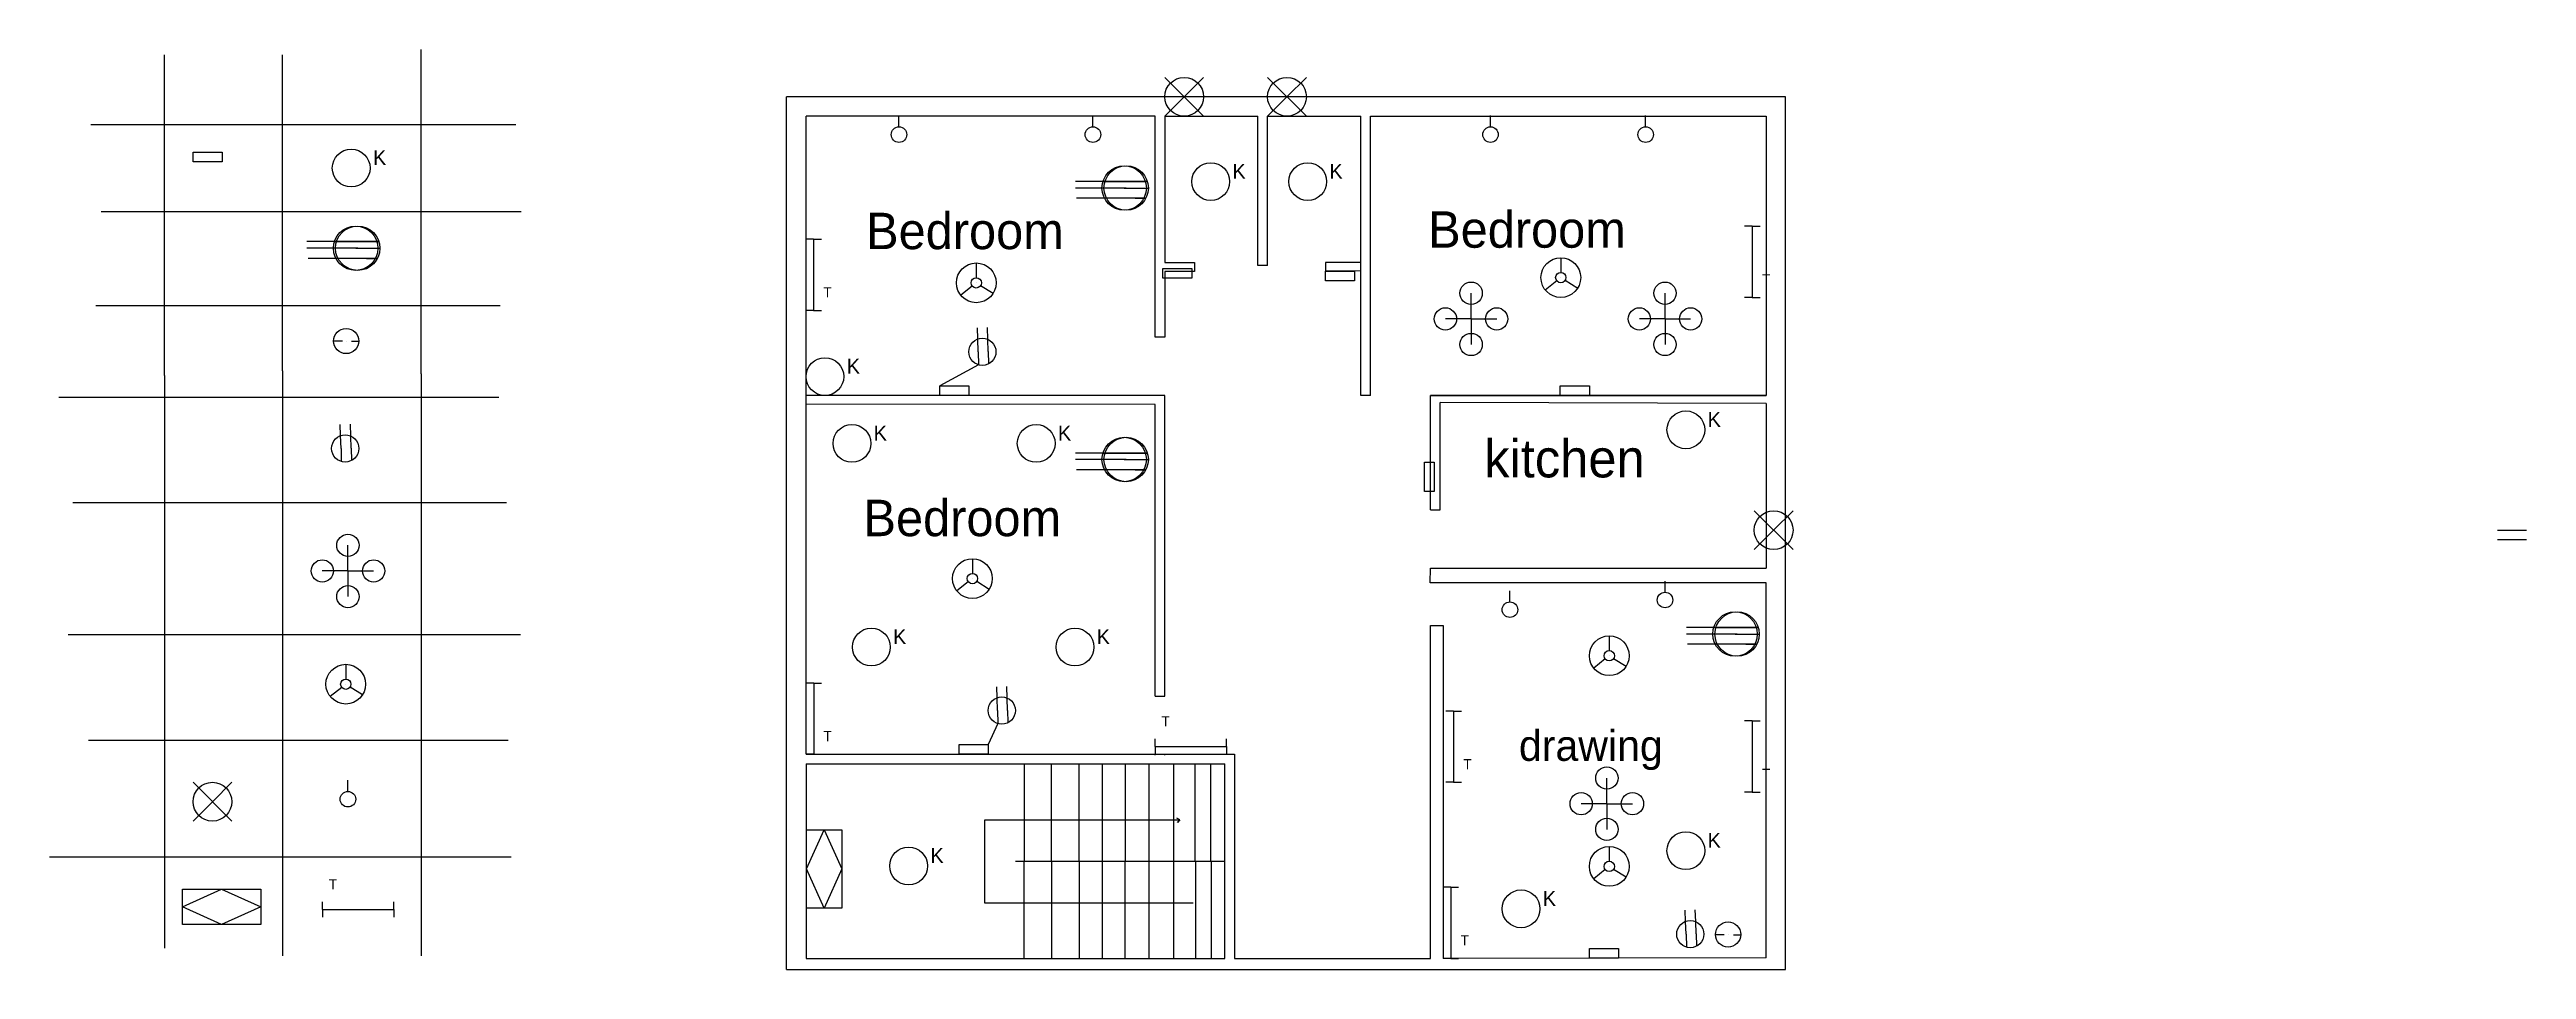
# Model space of a CAD drawing. Header units: inches. Extents: x -1278 to 1276, y 167 to 1116.
import ezdxf

# ---------------------------------------------------------------- set-up
doc = ezdxf.new("R2010")
doc.units = ezdxf.units.IN

msp = doc.modelspace()

# ---------------------------------------------------------------- linework, layer by layer
for p, q in [((-1159.4, 779.7), (-1159.4, 1110.3)), ((-1037.6, 784.5), (-1037.6, 1110.3)), ((-894.9, 781.3), (-894.9, 1115.7)), ((-127.9, 1087), (-87.9, 1047)), ((-107.9, 1067), (-87.9, 1087)), ((-21.9, 1087), (18.1, 1047)), ((-1.9, 1067), (18.1, 1087)), ((-517.9, 167), (-517.9, 1067)), ((512.1, 1067), (-517.9, 1067)), ((-402, 1036), (-402, 1047.6)), ((-202, 1036), (-202, 1047.6)), ((-107.9, 1067), (-127.9, 1047)), ((-107.9, 1067), (-107.9, 1067)), ((-1.9, 1067), (-21.9, 1047)), ((-1.9, 1067), (-1.9, 1067)), ((208, 1036), (208, 1047.6)), ((368, 1036), (368, 1047.6)), ((512.1, 167), (512.1, 1067)), ((-1235.5, 1038.5), (-797, 1038.5)), ((-497.9, 389), (-497.9, 1047)), ((-137.9, 1047), (-497.9, 1047)), ((-137.9, 819), (-137.9, 1047)), ((-127.9, 1047), (-31.9, 1047)), ((-127.9, 1047), (-127.9, 896.2)), ((-31.9, 893), (-31.9, 1047)), ((-21.9, 893), (-21.9, 1047)), ((-21.9, 1047), (74.1, 1047)), ((74.1, 759), (74.1, 1047)), ((84.1, 759), (84.1, 1047)), ((84.1, 1047), (156.1, 1047)), ((156.1, 1047), (492.1, 1047)), ((492.1, 1047), (492.1, 759)), ((-1130, 1010), (-1100, 1010)), ((-1130, 1000), (-1130, 1010)), ((-1100, 1000), (-1130, 1000)), ((-1100, 1010), (-1100, 1000)), ((-148, 979.6), (-220, 979.6)), ((-192.7, 972.9), (-220, 972.9)), ((-145.9, 979.6), (-217.9, 979.6)), ((-190.6, 972.9), (-217.9, 972.9)), ((-169.8, 972.9), (-192.7, 972.9)), ((-158.6, 979.6), (-191.7, 979.6)), ((-191.7, 979.6), (-148, 979.6)), ((-167.7, 972.9), (-190.6, 972.9)), ((-156.5, 979.6), (-189.6, 979.6)), ((-189.6, 979.6), (-145.9, 979.6)), ((-169.8, 972.9), (-147, 972.9)), ((-169.8, 972.9), (-169.8, 972.9)), ((-167.7, 972.9), (-144.9, 972.9)), ((-167.7, 972.9), (-167.7, 972.9)), ((-1224.7, 948.8), (-791.6, 948.8)), ((-190.1, 962.3), (-218.9, 962.3)), ((-188, 962.3), (-216.8, 962.3)), ((-149.5, 962.3), (-190.1, 962.3)), ((-147.4, 962.3), (-188, 962.3)), ((-158.6, 962.3), (-149.5, 962.3)), ((-156.5, 962.3), (-147.4, 962.3)), ((-490, 920), (-498, 920)), ((-490, 920), (-490, 846.6)), ((-490, 920), (-482, 920)), ((478, 933.4), (470, 933.4)), ((478, 933.4), (478, 860)), ((478, 933.4), (486, 933.4)), ((-940.4, 917.6), (-1012.5, 917.6)), ((-985.1, 910.8), (-1012.5, 910.8)), ((-982.6, 900.3), (-1011.4, 900.3)), ((-938.3, 917.6), (-1010.4, 917.6)), ((-983, 910.8), (-1010.4, 910.8)), ((-980.5, 900.3), (-1009.3, 900.3)), ((-962.3, 910.8), (-985.1, 910.8)), ((-951.1, 917.6), (-984.1, 917.6)), ((-984.1, 917.6), (-940.4, 917.6)), ((-960.2, 910.8), (-983, 910.8)), ((-942, 900.3), (-982.6, 900.3)), ((-949, 917.6), (-982, 917.6)), ((-982, 917.6), (-938.3, 917.6)), ((-939.9, 900.3), (-980.5, 900.3)), ((-962.3, 910.8), (-939.4, 910.8)), ((-962.3, 910.8), (-962.3, 910.8)), ((-960.2, 910.8), (-937.3, 910.8)), ((-960.2, 910.8), (-960.2, 910.8)), ((-951.1, 900.3), (-942, 900.3)), ((-949, 900.3), (-939.9, 900.3)), ((-322.3, 895.6), (-322.3, 880.5)), ((-127.9, 896.2), (-97.1, 896.2)), ((-97.1, 896.2), (-97.1, 886.8)), ((74.1, 896.2), (37.9, 896.2)), ((37.9, 896.2), (37.9, 887.3)), ((280.5, 901), (280.5, 885.8)), ((-326.5, 871.8), (-338.3, 862.4)), ((-322.3, 875.1), (-322.3, 875.1)), ((-317.8, 872.3), (-304.9, 864.3)), ((-130, 890), (-100, 890)), ((-130, 880), (-130, 890)), ((-100, 880), (-130, 880)), ((-97.1, 886.8), (-128, 886.8)), ((-128, 886.8), (-127.9, 819)), ((-100, 890), (-100, 880)), ((-21.9, 893), (-31.9, 893)), ((74.1, 887.4), (37.9, 887.3)), ((37.9, 887.3), (67.9, 887.3)), ((37.9, 877.3), (37.9, 887.3)), ((67.9, 877.3), (37.9, 877.3)), ((67.9, 887.3), (67.9, 877.3)), ((276.3, 877.2), (264.4, 867.7)), ((280.5, 880.5), (280.5, 880.5)), ((285, 877.7), (297.9, 869.7)), ((-1230.1, 851.8), (-813.2, 851.8)), ((-490, 846.6), (-498, 846.6)), ((-490, 846.6), (-482, 846.6)), ((188, 837.9), (188, 864.4)), ((388, 837.9), (388, 864.4)), ((478, 860), (470, 860)), ((478, 860), (486, 860)), ((-320.7, 817.2), (-321.1, 828.6)), ((-310.3, 816.8), (-310.7, 828.9)), ((-127.9, 819), (-137.9, 819)), ((188, 837.9), (161.5, 837.9)), ((188, 837.9), (214.4, 837.9)), ((188, 837.9), (188, 811.5)), ((388, 837.9), (361.5, 837.9)), ((388, 837.9), (414.4, 837.9)), ((388, 837.9), (388, 811.5)), ((-976, 814.8), (-985.1, 814.8)), ((-972.1, 815.1), (-972.1, 815.1)), ((-966.6, 814.8), (-959.1, 814.8)), ((-320.3, 803.9), (-320.7, 817.2)), ((-320.3, 803.9), (-320, 790.6)), ((-310, 804.2), (-310.3, 816.8)), ((-310, 804.2), (-309.6, 791.6)), ((-1159.4, 779.7), (-1159.4, 188.9)), ((-1037.6, 784.5), (-1037.6, 180.9)), ((-894.9, 781.3), (-894.9, 180.9)), ((-320, 790.6), (-360, 769)), ((-360, 769), (-330, 769)), ((-360, 759), (-360, 769)), ((-330, 769), (-330, 759)), ((280, 769), (310, 769)), ((280, 759), (280, 769)), ((310, 769), (310, 759)), ((-1268.4, 757.3), (-814.8, 757.3)), ((-127.9, 759), (-497.9, 759)), ((-137.9, 749.7), (-497.9, 750)), ((-330, 759), (-360, 759)), ((-137.9, 449), (-137.9, 749.7)), ((-127.9, 449), (-127.9, 759)), ((84.1, 759), (74.1, 759)), ((146.1, 759), (492.1, 759)), ((492.1, 759), (146.1, 759)), ((146.1, 641), (146.1, 759)), ((156.1, 641), (156.1, 751.6)), ((492.1, 750.8), (156.1, 751.6)), ((310, 759), (280, 759)), ((492.1, 750.8), (492.1, 581)), ((-977.8, 717.5), (-978.2, 728.9)), ((-977.4, 704.1), (-977.8, 717.5)), ((-967.4, 717.1), (-967.8, 729.2)), ((-967.1, 704.5), (-967.4, 717.1)), ((-977.4, 704.1), (-977.1, 690.8)), ((-967.1, 704.5), (-966.7, 691.8)), ((-148, 699.6), (-220, 699.6)), ((-192.7, 692.9), (-220, 692.9)), ((-145.9, 699.6), (-217.9, 699.6)), ((-190.6, 692.9), (-217.9, 692.9)), ((-169.8, 692.9), (-192.7, 692.9)), ((-158.6, 699.6), (-191.7, 699.6)), ((-191.7, 699.6), (-148, 699.6)), ((-167.7, 692.9), (-190.6, 692.9)), ((-156.5, 699.6), (-189.6, 699.6)), ((-189.6, 699.6), (-145.9, 699.6)), ((-169.8, 692.9), (-147, 692.9)), ((-169.8, 692.9), (-169.8, 692.9)), ((-167.7, 692.9), (-144.9, 692.9)), ((-167.7, 692.9), (-167.7, 692.9)), ((140, 660), (140, 690)), ((140, 690), (150, 690)), ((150, 690), (150, 660)), ((-190.1, 682.3), (-218.9, 682.3)), ((-188, 682.3), (-216.8, 682.3)), ((-149.5, 682.3), (-190.1, 682.3)), ((-147.4, 682.3), (-188, 682.3)), ((-158.6, 682.3), (-149.5, 682.3)), ((-156.5, 682.3), (-147.4, 682.3)), ((-1254, 648.4), (-806.8, 648.4)), ((150, 660), (140, 660)), ((146.1, 641), (156.1, 641)), ((480, 640), (520, 600)), ((500, 620), (520, 640)), ((500, 620), (480, 600)), ((500, 620), (500, 620)), ((1246.3, 620), (1276.3, 620)), ((-970.3, 578), (-970.3, 604.4)), ((-326.3, 590.6), (-326.3, 575.4)), ((1276.3, 610), (1246.3, 610)), ((-970.3, 578), (-996.7, 578)), ((-970.3, 578), (-943.8, 578)), ((-970.3, 578), (-970.3, 551.5)), ((-330.5, 566.8), (-342.4, 557.3)), ((-326.3, 570.1), (-326.3, 570.1)), ((-321.8, 567.3), (-308.9, 559.3)), ((145.7, 565.6), (146.1, 581)), ((492.1, 565.6), (145.7, 565.6)), ((146.1, 581), (492.1, 581)), ((388, 556), (388, 567.6)), ((492.1, 179.1), (492.1, 565.6)), ((228, 546), (228, 557.6)), ((-1258.8, 512.3), (-792.4, 512.3)), ((146.1, 178.3), (146.1, 521.7)), ((146.1, 521.7), (146.1, 521.7)), ((146.1, 521.7), (159.1, 521.7)), ((159.1, 521.7), (159.1, 178.3)), ((330.5, 511), (330.5, 495.8)), ((482, 519.6), (410, 519.6)), ((437.3, 512.9), (410, 512.9)), ((484.1, 519.6), (412.1, 519.6)), ((439.4, 512.9), (412.1, 512.9)), ((460.2, 512.9), (437.3, 512.9)), ((471.4, 519.6), (438.3, 519.6)), ((438.3, 519.6), (482, 519.6)), ((462.3, 512.9), (439.4, 512.9)), ((473.5, 519.6), (440.4, 519.6)), ((440.4, 519.6), (484.1, 519.6)), ((460.2, 512.9), (483, 512.9)), ((460.2, 512.9), (460.2, 512.9)), ((462.3, 512.9), (485.1, 512.9)), ((462.3, 512.9), (462.3, 512.9)), ((326.3, 487.2), (314.4, 477.7)), ((330.5, 490.5), (330.5, 490.5)), ((335, 487.7), (347.9, 479.7)), ((439.9, 502.3), (411.1, 502.3)), ((442, 502.3), (413.2, 502.3)), ((480.5, 502.3), (439.9, 502.3)), ((482.6, 502.3), (442, 502.3)), ((471.4, 502.3), (480.5, 502.3)), ((473.5, 502.3), (482.6, 502.3)), ((-972.5, 481.7), (-972.5, 466.5)), ((-972.5, 461.2), (-972.5, 461.2)), ((-489.9, 462.4), (-497.9, 462.4)), ((-489.9, 462.4), (-497.9, 462.4)), ((-489.9, 462.4), (-489.9, 389)), ((-489.9, 462.4), (-481.9, 462.4)), ((-489.9, 462.4), (-489.9, 389)), ((-489.9, 462.4), (-481.9, 462.4)), ((-976.7, 457.9), (-988.5, 448.4)), ((-968, 458.4), (-955.1, 450.4)), ((-300.7, 447.2), (-301.1, 458.6)), ((-300.3, 433.9), (-300.7, 447.2)), ((-290.3, 446.8), (-290.7, 458.9)), ((-290, 434.2), (-290.3, 446.8)), ((-137.9, 449), (-127.9, 449)), ((-300, 420.6), (-310, 399)), ((-300.3, 433.9), (-300, 420.6)), ((-290, 434.2), (-289.6, 421.6)), ((170, 433.4), (162, 433.4)), ((170, 433.4), (170, 360)), ((170, 433.4), (178, 433.4)), ((478, 423.4), (470, 423.4)), ((478, 423.4), (478, 350)), ((478, 423.4), (486, 423.4)), ((-1237.9, 403.4), (-805.2, 403.4)), ((-497.9, 389), (-137.9, 389)), ((-489.9, 389), (-497.9, 389)), ((-489.9, 389), (-497.9, 389)), ((-489.9, 389), (-481.9, 389)), ((-489.9, 389), (-481.9, 389)), ((-340, 399), (-310, 399)), ((-340, 389), (-340, 399)), ((-310, 389), (-340, 389)), ((-310, 399), (-310, 389)), ((-137.9, 397), (-137.9, 405)), ((-137.9, 397), (-64.4, 397)), ((-137.9, 397), (-137.9, 389)), ((-137.9, 388), (-137.9, 389)), ((-137.9, 389), (-55.9, 389)), ((-127.9, 388), (-127.9, 389)), ((-64.4, 397), (-64.4, 405)), ((-64.4, 397), (-64.4, 389)), ((-55.9, 389), (-55.9, 178.3)), ((-1130, 360), (-1090, 320)), ((-1110, 340), (-1090, 360)), ((-970.3, 350.6), (-970.3, 362.2)), ((-497.9, 379), (-65.9, 379)), ((-497.9, 379), (-497.9, 178.3)), ((-272.6, 278.6), (-272.6, 378.8)), ((-244.8, 278.6), (-244.8, 378.8)), ((-216.3, 278.6), (-216.3, 378.8)), ((-192.3, 278.6), (-192.3, 378.8)), ((-168.3, 278.6), (-168.3, 378.8)), ((-144, 278.6), (-144, 378.8)), ((-118.7, 278.6), (-118.7, 378.8)), ((-96.5, 278.6), (-96.5, 378.8)), ((-80.5, 278.6), (-80.5, 378.8)), ((-65.9, 178.3), (-65.9, 379)), ((170, 360), (162, 360)), ((170, 360), (178, 360)), ((328, 337.9), (328, 364.4)), ((-1110, 340), (-1130, 320)), ((-1110, 340), (-1110, 340)), ((328, 337.9), (301.5, 337.9)), ((328, 337.9), (354.4, 337.9)), ((328, 337.9), (328, 311.5)), ((478, 350), (470, 350)), ((478, 350), (486, 350)), ((-497.5, 230.2), (-497.5, 311.1)), ((-497.5, 311.1), (-461.1, 311.1)), ((-497.5, 270.7), (-479.3, 311.1)), ((-479.3, 311.1), (-461.1, 270.7)), ((-461.1, 311.1), (-461.1, 230.2)), ((-313.6, 235.2), (-313.6, 321.4)), ((-313.6, 321.4), (-112.3, 321.4)), ((-112.3, 321.4), (-115.4, 323.1)), ((-112.3, 321.4), (-114.9, 318.7)), ((-114.9, 318.7), (-112.3, 321.4)), ((-1278, 283.3), (-802, 283.3)), ((330.5, 293.8), (330.5, 278.7)), ((-479.3, 230.2), (-497.5, 270.7)), ((-461.1, 270.7), (-479.3, 230.2)), ((-281.9, 278.6), (-65.9, 278.6)), ((-273, 178.3), (-273, 278.5)), ((-244.3, 178.3), (-244.3, 278.5)), ((-216, 178.3), (-216, 278.5)), ((-192.1, 178.3), (-192.1, 278.5)), ((-168.7, 178.3), (-168.7, 278.5)), ((-144.1, 178.3), (-144.1, 278.5)), ((-118.7, 178.3), (-118.7, 278.5)), ((-96, 178.3), (-96, 278.5)), ((-79.6, 178.3), (-79.6, 278.5)), ((326.3, 270), (314.4, 260.6)), ((330.5, 273.3), (330.5, 273.3)), ((335, 270.5), (347.9, 262.5)), ((-1141, 249.8), (-1060.2, 249.8)), ((-1141, 213.4), (-1141, 249.8)), ((-1141, 231.6), (-1100.6, 249.8)), ((-1100.6, 213.4), (-1141, 231.6)), ((-1100.6, 249.8), (-1060.2, 231.6)), ((-1060.2, 231.6), (-1100.6, 213.4)), ((-1060.2, 249.8), (-1060.2, 213.4)), ((-996.5, 228.9), (-996.5, 236.9)), ((-923.1, 228.9), (-923.1, 236.9)), ((-461.1, 230.2), (-497.5, 230.2)), ((-98.5, 235.2), (-313.6, 235.2)), ((167.1, 251.7), (159.1, 251.7)), ((167.1, 251.7), (167.1, 178.3)), ((167.1, 251.7), (175.1, 251.7)), ((-1060.2, 213.4), (-1141, 213.4)), ((-996.5, 228.9), (-923.1, 228.9)), ((-996.5, 228.9), (-996.5, 220.9)), ((-923.1, 228.9), (-923.1, 220.9)), ((409.2, 216.6), (408.9, 228.1)), ((409.6, 203.3), (409.2, 216.6)), ((419.6, 216.3), (419.2, 228.4)), ((420, 203.6), (419.6, 216.3)), ((492.1, 179.1), (159.1, 178.3)), ((310, 188.7), (340, 188.7)), ((310, 178.7), (310, 188.7)), ((340, 188.7), (340, 178.7)), ((409.6, 203.3), (410, 190)), ((420, 203.6), (420.4, 191)), ((449.1, 202.7), (440, 202.7)), ((453, 203), (453, 203)), ((458.6, 202.7), (466, 202.7)), ((-517.9, 167), (512.1, 167)), ((-497.9, 178.3), (-65.9, 178.3)), ((-55.9, 178.3), (146.1, 178.3)), ((167.1, 178.3), (159.1, 178.3)), ((167.1, 178.3), (175.1, 178.3)), ((340, 178.7), (310, 178.7))]:
    msp.add_line(p, q)
for centre, radius in [((-107.9, 1067), 20), ((-1.9, 1067), 20), ((-402, 1028), 8.01), ((-202, 1028), 8.01), ((208, 1028), 8.01), ((368, 1028), 8.01), ((-966.9, 993.5), 19.5), ((-80.5, 979.5), 19.5), ((19.5, 979.5), 19.5), ((-169.8, 972.9), 22.9), ((-167.7, 972.9), 22.9), ((-962.3, 910.8), 22.9), ((-960.2, 910.8), 22.9), ((-322.3, 875.1), 20.5), ((280.5, 880.5), 20.5), ((-322.3, 875.1), 5.34), ((188, 864.4), 11.5), ((280.5, 880.5), 5.34), ((388, 864.4), 11.5), ((161.5, 837.9), 11.5), ((214.4, 837.9), 11.5), ((361.5, 837.9), 11.5), ((414.4, 837.9), 11.5), ((-972.1, 815.1), 13), ((-316, 804), 14), ((188, 811.5), 11.5), ((388, 811.5), 11.5), ((-478.4, 778.4), 19.5), ((409.5, 723.5), 19.5), ((-973.1, 704.3), 14), ((-450.5, 709.5), 19.5), ((-260.5, 709.5), 19.5), ((-169.8, 692.9), 22.9), ((-167.7, 692.9), 22.9), ((500, 620), 20), ((-970.3, 604.4), 11.5), ((-996.7, 578), 11.5), ((-943.8, 578), 11.5), ((-326.3, 570.1), 20.5), ((-970.3, 551.5), 11.5), ((-326.3, 570.1), 5.34), ((228, 538), 8.01), ((388, 548), 8.01), ((-430.5, 499.5), 19.5), ((-220.5, 499.5), 19.5), ((330.5, 490.5), 20.5), ((460.2, 512.9), 22.9), ((462.3, 512.9), 22.9), ((330.5, 490.5), 5.34), ((-972.5, 461.2), 20.5), ((-972.5, 461.2), 5.34), ((-296, 434), 14), ((-1110, 340), 20), ((328, 364.4), 11.5), ((-970.3, 342.6), 8.01), ((301.5, 337.9), 11.5), ((354.4, 337.9), 11.5), ((328, 311.5), 11.5), ((409.5, 289.5), 19.5), ((-392.1, 273.7), 19.5), ((330.5, 273.3), 20.5), ((330.5, 273.3), 5.34), ((239.5, 229.5), 19.5), ((414, 203.4), 14), ((453, 203), 13)]:
    msp.add_circle(centre, radius)

# ---------------------------------------------------------------- texts
at = {"attachment_point": 1}
for s, insert, char_height, width in [('K', (-944.4, 1011.9), 15.3, 94.068), ('K', (-58.1, 997.8), 15.3, 94.068), ('K', (41.9, 997.8), 15.3, 94.068), ('Bedroom', (-435.9, 947.4), 37.56, 3215.426), ('Bedroom', (143.7, 948.9), 37.56, 3215.426), ('T', (-480, 870.5), 10.5, 150), ('T', (488, 883.9), 10.5, 150), ('K', (-455.9, 796.8), 15.3, 94.068), ('K', (431.9, 741.9), 15.3, 94.068), ('K', (-428.1, 727.8), 15.3, 94.068), ('K', (-238.1, 727.8), 15.3, 94.068), ('kitchen', (201.5, 713.5), 39.06, 3299.065), ('Bedroom', (-438.6, 651.4), 37.56, 3215.426), ('K', (-408.1, 517.8), 15.3, 94.068), ('K', (-198.1, 517.8), 15.3, 94.068), ('T', (-479.9, 412.9), 10.5, 150), ('T', (-479.9, 412.9), 10.5, 150), ('T', (-131.4, 428.1), 10.5, 150), ('drawing', (237.3, 413.8), 31.68, 2333.381), ('T', (180, 383.9), 10.5, 150), ('T', (488, 373.9), 10.5, 150), ('K', (431.9, 307.8), 15.3, 94.068), ('K', (-369.6, 292.1), 15.3, 94.068), ('T', (-990, 260), 10.5, 150), ('K', (261.9, 247.8), 15.3, 94.068), ('T', (177.1, 202.2), 10.5, 150)]:
    msp.add_mtext(s, dxfattribs=dict(at, insert=insert, char_height=char_height, width=width))

doc.saveas('drawing.dxf')
